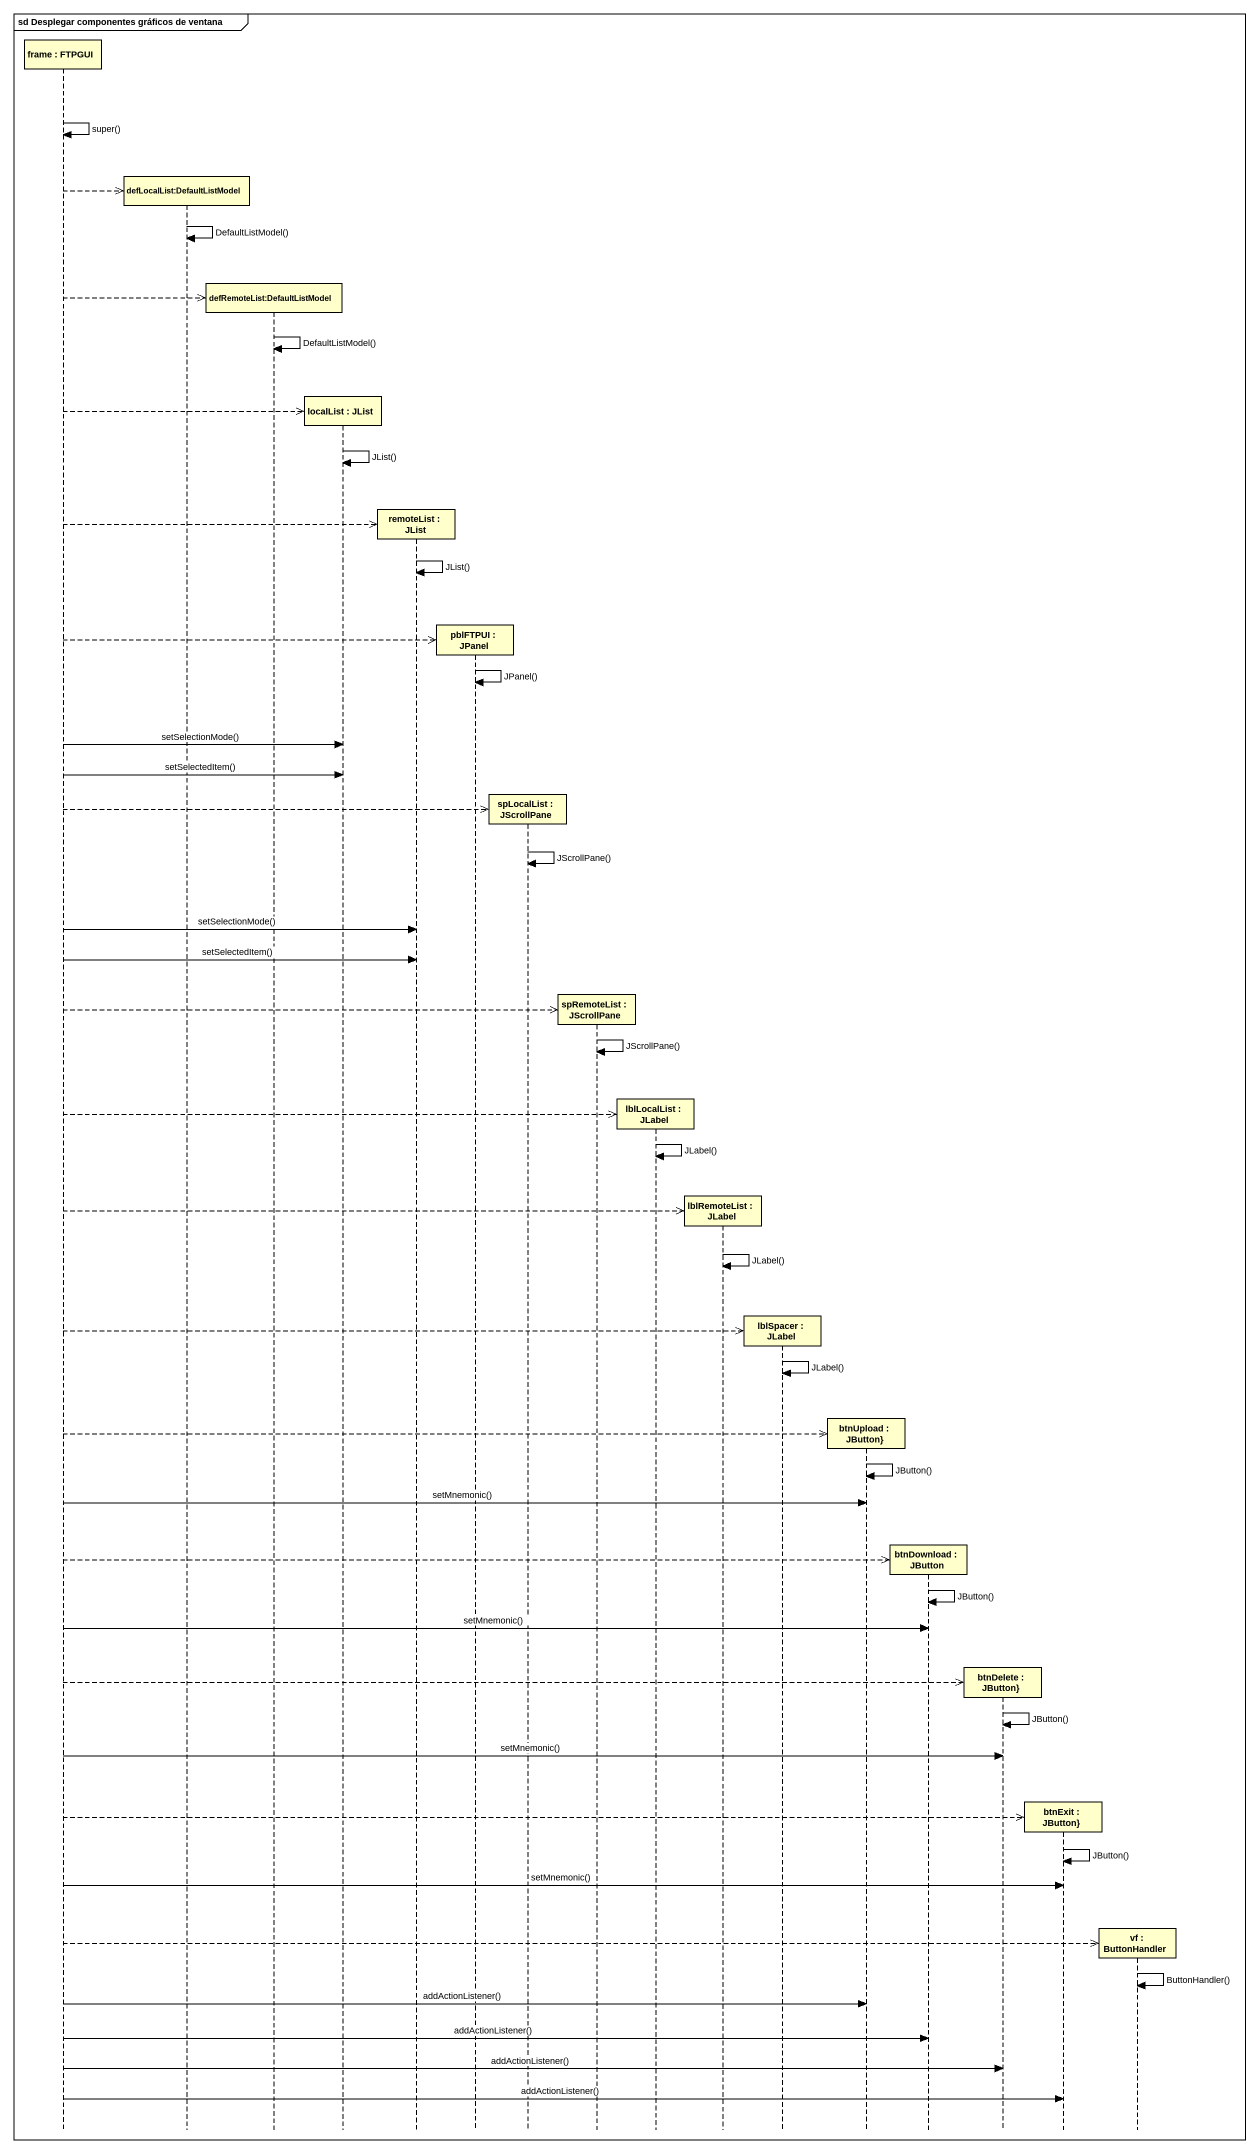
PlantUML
@startuml
mainframe sd Desplegar componentes gráficos de ventana
hide footbox
participant "frame : FTPGUI" as frame_
participant "defLocalList:DefaultListModel" as defLocalList
participant "defRemoteList:DefaultListModel" as defRemoteList
participant "localList : JList" as localList
participant "remoteList : JList" as remoteList
participant "pblFTPUI : JPanel" as pblFTPUI
participant "spLocalList : JScrollPane" as spLocalList
participant "spRemoteList : JScrollPane" as spRemoteList
participant "lblLocalList : JLabel" as lblLocalList
participant "lblRemoteList : JLabel" as lblRemoteList
participant "lblSpacer : JLabel" as lblSpacer
participant "btnUpload : JButton}" as btnUpload
participant "btnDownload : JButton" as btnDownload
participant "btnDelete : JButton}" as btnDelete
participant "btnExit : JButton}" as btnExit
participant "vf : ButtonHandler" as vf

frame_ -> frame_ : super()
frame_ -->> defLocalList **
defLocalList -> defLocalList : DefaultListModel()
frame_ -->> defRemoteList **
defRemoteList -> defRemoteList : DefaultListModel()
frame_ -->> localList **
localList -> localList : JList()
frame_ -->> remoteList **
remoteList -> remoteList : JList()
frame_ -->> pblFTPUI **
pblFTPUI -> pblFTPUI : JPanel()
frame_ -> localList : setSelectionMode()
frame_ -> localList : setSelectedItem()
frame_ -->> spLocalList **
spLocalList -> spLocalList : JScrollPane()
frame_ -> remoteList : setSelectionMode()
frame_ -> remoteList : setSelectedItem()
frame_ -->> spRemoteList **
spRemoteList -> spRemoteList : JScrollPane()
frame_ -->> lblLocalList **
lblLocalList -> lblLocalList : JLabel()
frame_ -->> lblRemoteList **
lblRemoteList -> lblRemoteList : JLabel()
frame_ -->> lblSpacer **
lblSpacer -> lblSpacer : JLabel()
frame_ -->> btnUpload **
btnUpload -> btnUpload : JButton()
frame_ -> btnUpload : setMnemonic()
frame_ -->> btnDownload **
btnDownload -> btnDownload : JButton()
frame_ -> btnDownload : setMnemonic()
frame_ -->> btnDelete **
btnDelete -> btnDelete : JButton()
frame_ -> btnDelete : setMnemonic()
frame_ -->> btnExit **
btnExit -> btnExit : JButton()
frame_ -> btnExit : setMnemonic()
frame_ -->> vf **
vf -> vf : ButtonHandler()
frame_ -> btnUpload : addActionListener()
frame_ -> btnDownload : addActionListener()
frame_ -> btnDelete : addActionListener()
frame_ -> btnExit : addActionListener()
@enduml
